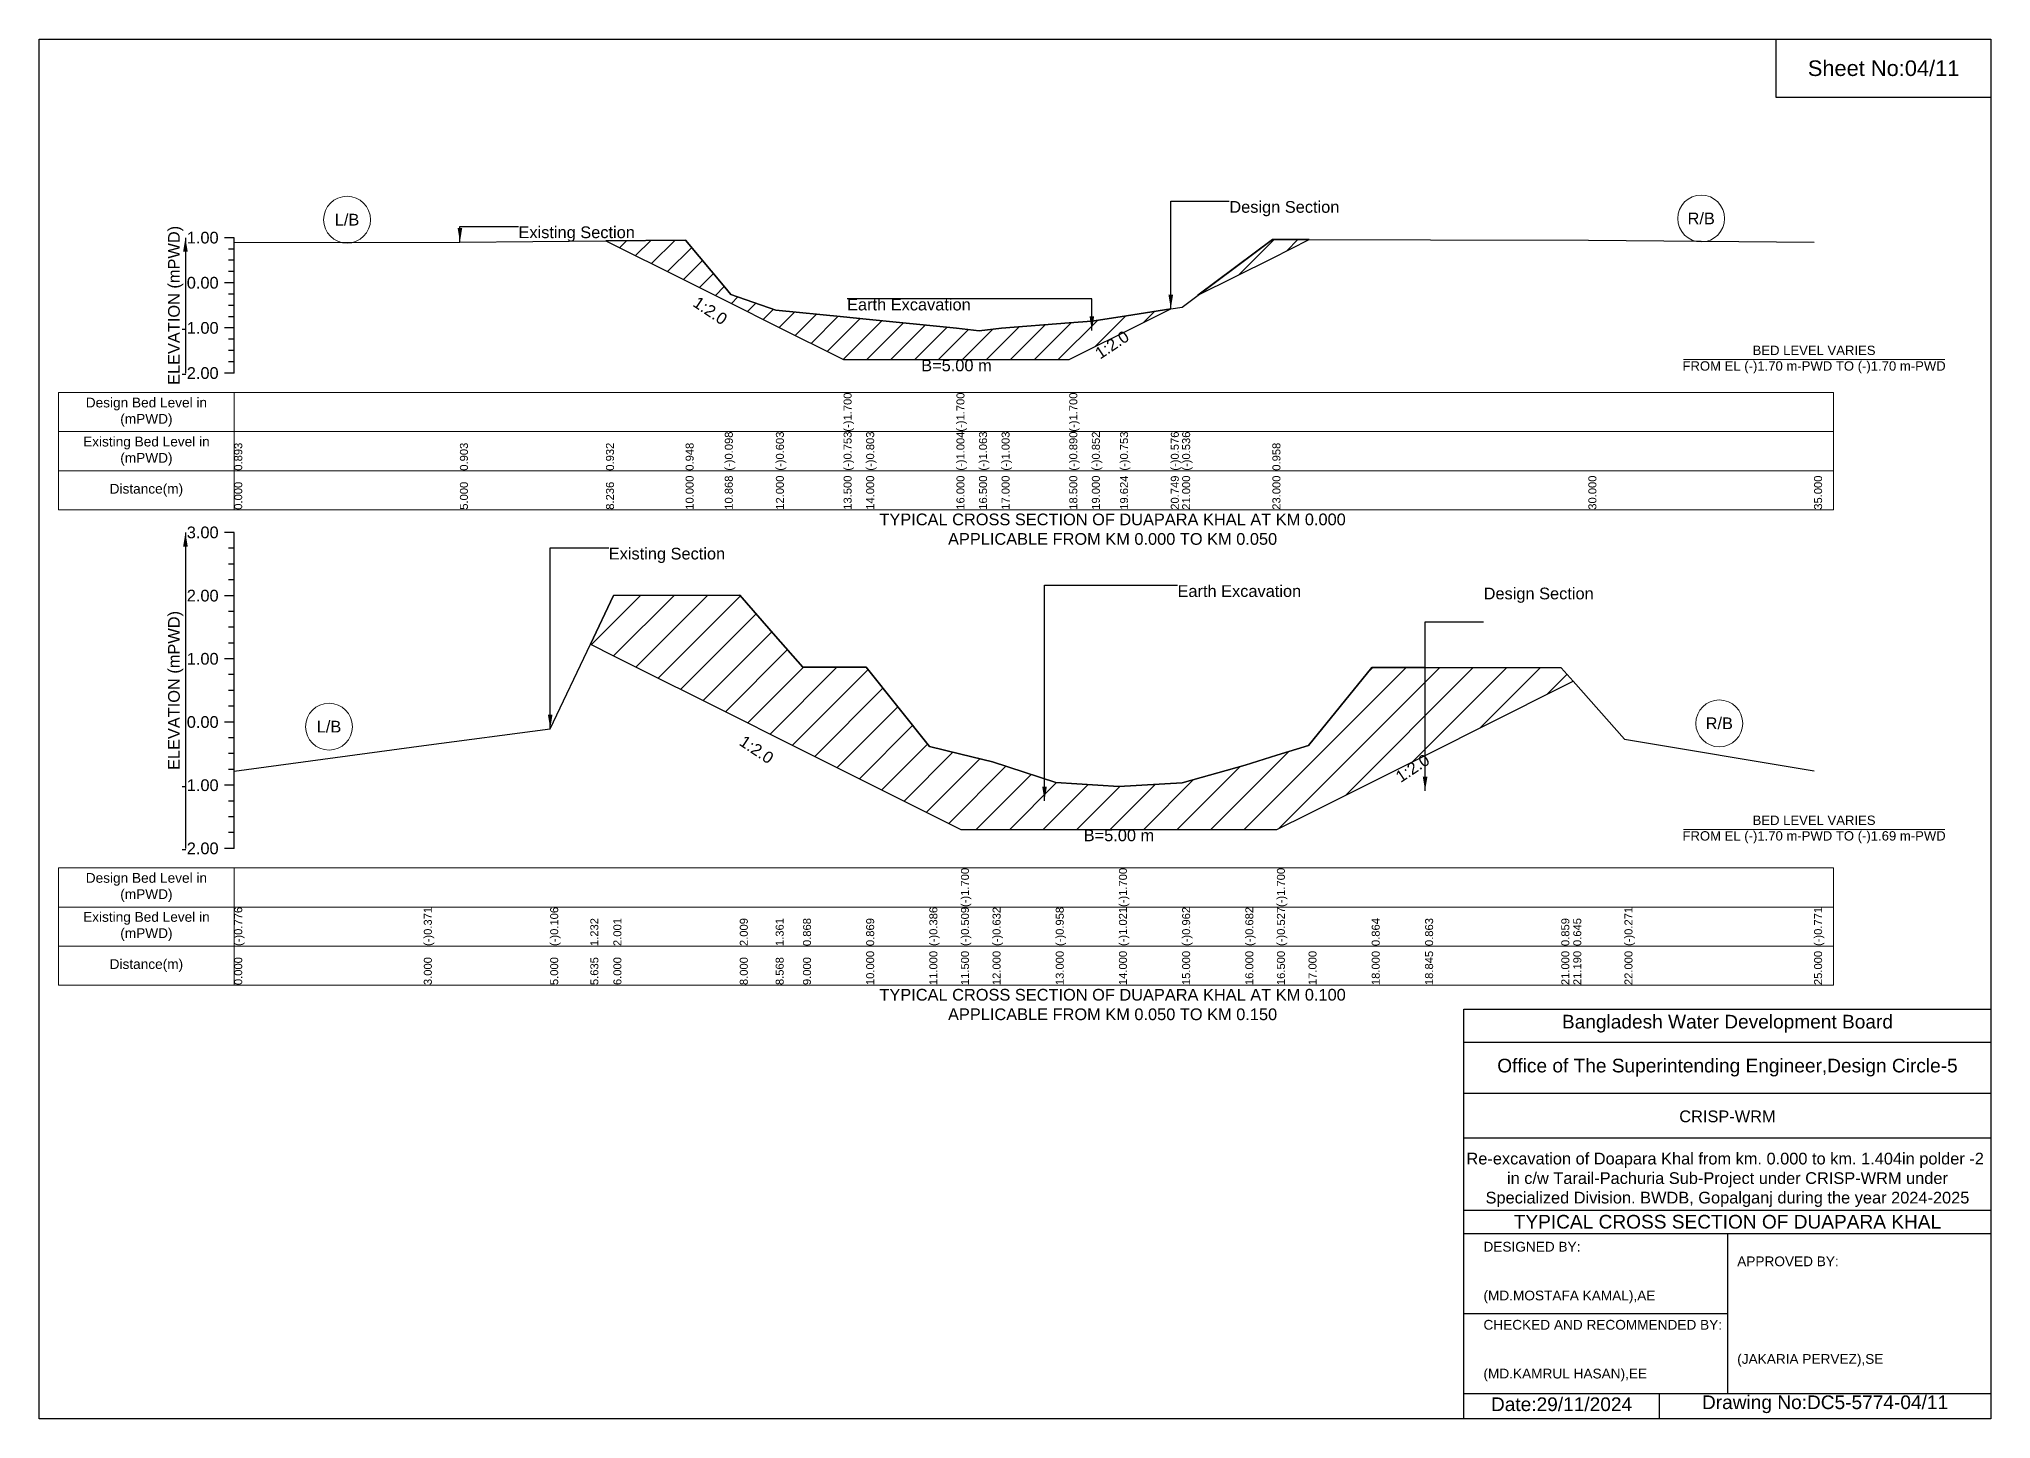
# Model space of a CAD drawing. Header units: inches. Extents: x 91000 to 218000, y -5656 to 7598.
# Drawn here: x 130000 to 138000, y -5656 to 0 of the extents above; entities that cross this region are included whole.
import ezdxf

# ---------------------------------------------------------------- set-up
doc = ezdxf.new("R2010")
doc.units = ezdxf.units.IN
doc.header["$LTSCALE"] = 7
doc.header["$MEASUREMENT"] = 0
for name, color, linetype, lineweight in [('Cross section Data Border', 7, 'Continuous', 9), ('Cross Section Labels', 7, 'Continuous', 9), ('Existing_Bed_Level for Xsection', 7, 'Continuous', 25)]:
    doc.layers.add(name, color=color, linetype=linetype, lineweight=lineweight)
doc.styles.get("Standard").update_dxf_attribs({"font": 'arial.ttf'})
doc.dimstyles.get("Standard").update_dxf_attribs({"dimtxt": 0.18, "dimasz": 0.18, "dimexe": 0.18, "dimexo": 0.0625, "dimgap": 0.09, "dimtad": 0, "dimtih": 1, "dimtoh": 1, "dimdec": 4, "dimzin": 0, "dimdsep": 46, "dimtxsty": 'Standard', "dimcen": 0.09, "dimadec": 0, "dimazin": 0, "dimtfac": 1, "dimtdec": 4, "dimtofl": 0, "dimtmove": 0, "dimatfit": 3, "dimfxl": 1, "dimtolj": 1, "dimtzin": 0, "dimarcsym": 0})

msp = doc.modelspace()

# ---------------------------------------------------------------- hatches: boundary and pattern name
at = {"layer": 'Existing_Bed_Level for Xsection'}
h = msp.add_hatch(dxfattribs=at)
h.set_pattern_fill('ANSI31', color=256, scale=555, style=0)
h.paths.add_polyline_path([(132323.6, -826.9), (132650, -990.1), (132810.6, -1070.4), (132835, -1082.6), (133020, -1175.1), (133297.5, -1313.8), (133390, -1313.8), (133760, -1313.8), (133852.5, -1313.8), (133945, -1313.8), (134222.5, -1313.8), (134315, -1267.6), (134430.5, -1209.9), (134638.5, -1105.9), (134430.5, -1138.7), (134315, -1157), (134222.5, -1163.9), (133945, -1184.9), (133852.5, -1196), (133760, -1185.1), (133390, -1147.9), (133297.5, -1138.7), (133020, -1110.9), (132835, -1046.9), (132810.6, -1017.4), (132650, -824)])
h = msp.add_hatch(dxfattribs=at)
h.set_pattern_fill('ANSI31', color=256, scale=555, style=0)
h.paths.add_polyline_path([(134749.4, -1050.4), (135055, -897.6), (135205.5, -822.3), (135055, -822.1)])
h = msp.add_hatch(dxfattribs=at)
h.set_pattern_fill('ANSI31', color=256, scale=777, style=0)
h.paths.add_polyline_path([(132259.5, -2480.4), (132354, -2527.6), (132872, -2786.6), (133019, -2860.1), (133131, -2916.1), (133390, -3045.6), (133649, -3175.1), (133778.5, -3239.9), (133908, -3239.9), (134167, -3239.9), (134426, -3239.9), (134685, -3239.9), (134944, -3239.9), (135073.5, -3239.9), (135203, -3175.1), (135462, -3045.6), (135680.8, -2936.2), (136239, -2657.1), (136288.1, -2632.6), (136239, -2577.1), (135680.8, -2576.1), (135462, -2575.8), (135203, -2895.7), (135073.5, -2935.9), (134944, -2976.2), (134685, -3048.7), (134426, -3064), (134167, -3047.7), (133908, -2963.2), (133778.5, -2931.4), (133649, -2899.5), (133390, -2574.5), (133131, -2574.7), (133019, -2447), (132872, -2279.2), (132354, -2281.3)])

# ---------------------------------------------------------------- linework, layer by layer
for points in [[(130000, 0), (138000, 0), (138000, -5656), (130000, -5656)], [(137120, 0), (138000, 0), (138000, -240), (137120, -240)]]:
    msp.add_lwpolyline(points, close=True)
for points in [[(135840, -5656), (135840, -3976), (138000, -3976)], [(135840, -4112), (138000, -4112)], [(135840, -4320), (138000, -4320)], [(135840, -4504), (138000, -4504)], [(135840, -4800), (138000, -4800)], [(135840, -4896), (138000, -4896)], [(136920, -4896), (136920, -5552)], [(135840, -5224), (136920, -5224)], [(135840, -5552), (138000, -5552)], [(136640, -5552), (136640, -5656)]]:
    msp.add_lwpolyline(points)
at = {"layer": 'Cross section Data Border'}
for points in [[(130080, -1449.3), (137355, -1449.3), (137355, -1929.3), (130080, -1929.3)], [(130080, -3397.6), (137355, -3397.6), (137355, -3877.6), (130080, -3877.6)]]:
    msp.add_lwpolyline(points, close=True, dxfattribs=at)
for points in [[(130800, -1449.3), (130800, -1929.3)], [(130080, -1609.3), (137355, -1609.3)], [(130080, -1769.3), (137355, -1769.3)], [(130800, -3397.6), (130800, -3877.6)], [(130080, -3557.6), (137355, -3557.6)], [(130080, -3717.6), (137355, -3717.6)]]:
    msp.add_lwpolyline(points, dxfattribs=at)
at = {"layer": 'Cross Section Labels'}
for points in [[(136739.2, -1313.8), (137810.8, -1313.8)], [(136739.2, -3239.9), (137810.8, -3239.9)]]:
    msp.add_lwpolyline(points, dxfattribs=at)
for centre in [(136812.5, -735.6), (131262.5, -740.7), (136886.5, -2805), (131188.5, -2818.6)]:
    msp.add_circle(centre, 96, dxfattribs=at)
at = {"layer": 'Existing_Bed_Level for Xsection'}
for points in [[(130800, -814.3), (130760, -814.3)], [(130800, -860.6), (130776, -860.6)], [(130800, -1369.3), (130800, -1184.3), (130800, -999.3), (130800, -814.3)], [(130800, -834.1), (131725, -832.3), (132323.6, -826.9), (132650, -824), (132810.6, -1017.4), (132835, -1046.9), (133020, -1110.9), (133297.5, -1138.7), (133297.5, -1138.7), (133390, -1147.9), (133760, -1185.1), (133760, -1185.1), (133852.5, -1196), (133945, -1184.9), (134222.5, -1163.9), (134222.5, -1163.9), (134315, -1157), (134430.5, -1138.7), (134638.5, -1105.9), (134685, -1098.5), (135055, -822.1), (136350, -824), (137275, -832.3)], [(130800, -906.8), (130776, -906.8)], [(130800, -953.1), (130776, -953.1)], [(130800, -999.3), (130760, -999.3)], [(130800, -1045.6), (130776, -1045.6)], [(130800, -1091.8), (130776, -1091.8)], [(130800, -1184.3), (130760, -1184.3)], [(130800, -1138.1), (130776, -1138.1)], [(130800, -1230.6), (130776, -1230.6)], [(130800, -1276.8), (130776, -1276.8)], [(130800, -1323.1), (130776, -1323.1)], [(130800, -1369.3), (130760, -1369.3)], [(130800, -2022.6), (130760, -2022.6)], [(130800, -3317.6), (130800, -3058.6), (130800, -2799.6), (130800, -2540.6), (130800, -2281.6), (130800, -2022.6)], [(130800, -2087.3), (130776, -2087.3)], [(130800, -2152.1), (130776, -2152.1)], [(130800, -2216.8), (130776, -2216.8)], [(130800, -2281.6), (130760, -2281.6)], [(130800, -3000.5), (131577, -2895.7), (132095, -2827), (132259.5, -2480.4), (132354, -2281.3), (132872, -2279.2), (133019, -2447), (133131, -2574.7), (133390, -2574.5), (133649, -2899.5), (133778.5, -2931.4), (133778.5, -2931.4), (133908, -2963.2), (134167, -3047.7), (134426, -3064), (134426, -3064), (134685, -3048.7), (134944, -2976.2), (135073.5, -2935.9), (135073.5, -2935.9), (135203, -2895.7), (135462, -2575.8), (135680.8, -2576.1), (136239, -2577.1), (136288.1, -2632.6), (136498, -2869.8), (137275, -2999.2)], [(130800, -2346.3), (130776, -2346.3)], [(130800, -2411.1), (130776, -2411.1)], [(130800, -2475.8), (130776, -2475.8)], [(130800, -2540.6), (130760, -2540.6)], [(130800, -2605.3), (130776, -2605.3)], [(130800, -2670.1), (130776, -2670.1)], [(130800, -2799.6), (130760, -2799.6)], [(130800, -2734.8), (130776, -2734.8)], [(130800, -2864.3), (130776, -2864.3)], [(130800, -2929.1), (130776, -2929.1)], [(130800, -2993.8), (130776, -2993.8)], [(130800, -3058.6), (130760, -3058.6)], [(130800, -3123.3), (130776, -3123.3)], [(130800, -3188.1), (130776, -3188.1)], [(130800, -3252.8), (130776, -3252.8)], [(130800, -3317.6), (130760, -3317.6)]]:
    msp.add_lwpolyline(points, dxfattribs=at)
for points in [[(132323.6, -826.9), (132650, -990.1), (132810.6, -1070.4), (132835, -1082.6), (133020, -1175.1), (133297.5, -1313.8), (133297.5, -1313.8), (133390, -1313.8), (133760, -1313.8), (133760, -1313.8), (133852.5, -1313.8), (133945, -1313.8), (134222.5, -1313.8), (134222.5, -1313.8), (134315, -1267.6), (134430.5, -1209.9), (134638.5, -1105.9), (134430.5, -1138.7), (134315, -1157), (134222.5, -1163.9), (134222.5, -1163.9), (133945, -1184.9), (133852.5, -1196), (133760, -1185.1), (133760, -1185.1), (133390, -1147.9), (133297.5, -1138.7), (133297.5, -1138.7), (133020, -1110.9), (132835, -1046.9), (132810.6, -1017.4), (132650, -824)], [(134749.4, -1050.4), (135055, -897.6), (135205.5, -822.3), (135055, -822.1)], [(132259.5, -2480.4), (132259.5, -2480.4), (132354, -2527.6), (132872, -2786.6), (133019, -2860.1), (133131, -2916.1), (133390, -3045.6), (133649, -3175.1), (133778.5, -3239.9), (133778.5, -3239.9), (133908, -3239.9), (134167, -3239.9), (134426, -3239.9), (134426, -3239.9), (134685, -3239.9), (134944, -3239.9), (135073.5, -3239.9), (135073.5, -3239.9), (135203, -3175.1), (135462, -3045.6), (135680.8, -2936.2), (136239, -2657.1), (136288.1, -2632.6), (136239, -2577.1), (135680.8, -2576.1), (135462, -2575.8), (135203, -2895.7), (135073.5, -2935.9), (135073.5, -2935.9), (134944, -2976.2), (134685, -3048.7), (134426, -3064), (134426, -3064), (134167, -3047.7), (133908, -2963.2), (133778.5, -2931.4), (133778.5, -2931.4), (133649, -2899.5), (133390, -2574.5), (133131, -2574.7), (133019, -2447), (132872, -2279.2), (132354, -2281.3), (132259.5, -2480.4)]]:
    msp.add_lwpolyline(points, close=True, dxfattribs=at)

# ---------------------------------------------------------------- texts
at = {"attachment_point": 5}
for s, insert, char_height in [('Sheet No:04/11', (137560, -120), 64), ('Bangladesh Water Development Board', (136920, -4036), 56), ('Office of The Superintending Engineer,Design Circle-5', (136920, -4216), 56)]:
    msp.add_mtext(s, dxfattribs=dict(at, insert=insert, char_height=char_height))
for s, insert, char_height, width, attachment_point in [('CRISP-WRM', (136920, -4416), 48, 2240, 5), ('Re-excavation of Doapara Khal from km. 0.000 to km. 1.404in polder -2  in c/w Tarail-Pachuria Sub-Project under CRISP-WRM under Specialized Division. BWDB, Gopalganj during the year 2024-2025', (136920, -4676), 48, 2160, 5), ('TYPICAL CROSS SECTION OF DUAPARA KHAL', (136920, -4848), 56, 2240, 5), ('DESIGNED BY:^J^J^J(MD.MOSTAFA KAMAL),AE', (135920, -5056), 40, 1120, 4), ('APPROVED BY:^J^J^J^J^J^J(JAKARIA PERVEZ),SE', (136960, -5216), 40, 1120, 4), ('CHECKED AND RECOMMENDED BY:^J^J^J(MD.KAMRUL HASAN),EE', (135920, -5376), 40, 1120, 4), ('Date:29/11/2024', (136240, -5596), 56, 1120, 5), ('Drawing No:DC5-5774-04/11', (137320, -5596), 56, 1760, 5)]:
    msp.add_mtext(s, dxfattribs=dict(insert=insert, char_height=char_height, width=width, attachment_point=attachment_point))
at = {"layer": 'Cross section Data Border', "char_height": 40, "width": 640, "attachment_point": 5}
for s, insert in [('Design Bed Level in (mPWD)', (130440, -1529.3)), ('Existing Bed Level in (mPWD)', (130440, -1689.3)), ('Distance(m)', (130440, -1849.3)), ('Design Bed Level in (mPWD)', (130440, -3477.6)), ('Existing Bed Level in (mPWD)', (130440, -3637.6)), ('Distance(m)', (130440, -3797.6))]:
    msp.add_mtext(s, dxfattribs=dict(at, insert=insert))
at = {"layer": 'Cross Section Labels'}
for s, insert, char_height, attachment_point in [('L/B', (131262.5, -740.7), 48, 5), ('Design Section', (134878.5, -664.1), 48, 1), ('R/B', (136812.5, -735.6), 48, 5), ('Existing Section', (131965, -768.1), 48, 1), ('Earth Excavation', (133311.7, -1064.3), 48, 1), ('BED LEVEL VARIES ^JFROM EL (-)1.70 m-PWD TO (-)1.70 m-PWD', (137275, -1313.8), 38.4, 5), ('B=5.00 m', (133760, -1313.8), 48, 2), ('TYPICAL CROSS SECTION OF DUAPARA KHAL AT KM 0.000^JAPPLICABLE FROM KM 0.000 TO KM 0.050', (134400, -2009.3), 48, 5), ('Existing Section', (132335, -2085.2), 48, 1), ('Earth Excavation', (134666, -2238.6), 48, 1), ('Design Section', (135920.8, -2248.6), 48, 1), ('L/B', (131188.5, -2818.6), 48, 5), ('R/B', (136886.5, -2805), 48, 5), ('BED LEVEL VARIES ^JFROM EL (-)1.70 m-PWD TO (-)1.69 m-PWD', (137275, -3239.9), 38.4, 5), ('B=5.00 m', (134426, -3239.9), 48, 2), ('TYPICAL CROSS SECTION OF DUAPARA KHAL AT KM 0.100^JAPPLICABLE FROM KM 0.050 TO KM 0.150', (134400, -3957.6), 48, 5)]:
    msp.add_mtext(s, dxfattribs=dict(at, insert=insert, char_height=char_height, attachment_point=attachment_point))
at = {"layer": 'Cross Section Labels', "char_height": 48, "attachment_point": 2}
for insert, rotation in [((132764.3, -1093.5), 326.30993), ((134384.2, -1233), 33.69007), ((132954.3, -2892.5), 326.30993), ((135616, -2968.6), 33.69007)]:
    msp.add_mtext('1:2.0', dxfattribs=dict(at, insert=insert, rotation=rotation))
at = {"layer": 'Existing_Bed_Level for Xsection', "rotation": 90}
for s, insert, char_height, attachment_point in [('ELEVATION (mPWD)', (130560, -1091.8), 48, 5), ('(-)1.700', (133297.5, -1609.3), 32.8, 1), ('(-)1.700', (133760, -1609.3), 32.8, 1), ('(-)1.700', (134222.5, -1609.3), 32.8, 1), ('0.893', (130800, -1769.3), 32.8, 1), ('0.903', (131725, -1769.3), 32.8, 1), ('0.932', (132323.6, -1769.3), 32.8, 1), ('0.948', (132650, -1769.3), 32.8, 1), ('(-)0.098', (132810.6, -1769.3), 32.8, 1), ('(-)0.603', (133020, -1769.3), 32.8, 1), ('(-)0.753', (133297.5, -1769.3), 32.8, 1), ('(-)0.803', (133390, -1769.3), 32.8, 1), ('(-)1.004', (133760, -1769.3), 32.8, 1), ('(-)1.063', (133852.5, -1769.3), 32.8, 1), ('(-)1.003', (133945, -1769.3), 32.8, 1), ('(-)0.890', (134222.5, -1769.3), 32.8, 1), ('(-)0.852', (134315, -1769.3), 32.8, 1), ('(-)0.753', (134430.5, -1769.3), 32.8, 1), ('(-)0.576', (134638.5, -1769.3), 32.8, 1), ('(-)0.536', (134685, -1769.3), 32.8, 1), ('0.958', (135055, -1769.3), 32.8, 1), ('0.000', (130800, -1929.3), 32.8, 1), ('5.000', (131725, -1929.3), 32.8, 1), ('8.236', (132323.6, -1929.3), 32.8, 1), ('10.000', (132650, -1929.3), 32.8, 1), ('10.868', (132810.6, -1929.3), 32.8, 1), ('12.000', (133020, -1929.3), 32.8, 1), ('13.500', (133297.5, -1929.3), 32.8, 1), ('14.000', (133390, -1929.3), 32.8, 1), ('16.000', (133760, -1929.3), 32.8, 1), ('16.500', (133852.5, -1929.3), 32.8, 1), ('17.000', (133945, -1929.3), 32.8, 1), ('18.500', (134222.5, -1929.3), 32.8, 1), ('19.000', (134315, -1929.3), 32.8, 1), ('19.624', (134430.5, -1929.3), 32.8, 1), ('20.749', (134638.5, -1929.3), 32.8, 1), ('21.000', (134685, -1929.3), 32.8, 1), ('23.000', (135055, -1929.3), 32.8, 1), ('30.000', (136350, -1929.3), 32.8, 1), ('35.000', (137275, -1929.3), 32.8, 1), ('ELEVATION (mPWD)', (130560, -2670.1), 48, 5), ('(-)1.700', (133778.5, -3557.6), 32.8, 1), ('(-)1.700', (134426, -3557.6), 32.8, 1), ('(-)1.700', (135073.5, -3557.6), 32.8, 1), ('(-)0.776', (130800, -3717.6), 32.8, 1), ('(-)0.371', (131577, -3717.6), 32.8, 1), ('(-)0.106', (132095, -3717.6), 32.8, 1), ('(-)0.386', (133649, -3717.6), 32.8, 1), ('(-)0.509', (133778.5, -3717.6), 32.8, 1), ('(-)0.632', (133908, -3717.6), 32.8, 1), ('(-)0.958', (134167, -3717.6), 32.8, 1), ('(-)1.021', (134426, -3717.6), 32.8, 1), ('(-)0.962', (134685, -3717.6), 32.8, 1), ('(-)0.682', (134944, -3717.6), 32.8, 1), ('(-)0.527', (135073.5, -3717.6), 32.8, 1), ('(-)0.271', (136498, -3717.6), 32.8, 1), ('(-)0.771', (137275, -3717.6), 32.8, 1), ('1.232', (132259.5, -3717.6), 32.8, 1), ('2.001', (132354, -3717.6), 32.8, 1), ('2.009', (132872, -3717.6), 32.8, 1), ('1.361', (133019, -3717.6), 32.8, 1), ('0.868', (133131, -3717.6), 32.8, 1), ('0.869', (133390, -3717.6), 32.8, 1), ('0.864', (135462, -3717.6), 32.8, 1), ('0.863', (135680.8, -3717.6), 32.8, 1), ('0.859', (136239, -3717.6), 32.8, 1), ('0.645', (136288.1, -3717.6), 32.8, 1), ('10.000', (133390, -3877.6), 32.8, 1), ('11.000', (133649, -3877.6), 32.8, 1), ('11.500', (133778.5, -3877.6), 32.8, 1), ('12.000', (133908, -3877.6), 32.8, 1), ('13.000', (134167, -3877.6), 32.8, 1), ('14.000', (134426, -3877.6), 32.8, 1), ('15.000', (134685, -3877.6), 32.8, 1), ('16.000', (134944, -3877.6), 32.8, 1), ('16.500', (135073.5, -3877.6), 32.8, 1), ('17.000', (135203, -3877.6), 32.8, 1), ('18.000', (135462, -3877.6), 32.8, 1), ('18.845', (135680.8, -3877.6), 32.8, 1), ('21.000', (136239, -3877.6), 32.8, 1), ('21.190', (136288.1, -3877.6), 32.8, 1), ('22.000', (136498, -3877.6), 32.8, 1), ('25.000', (137275, -3877.6), 32.8, 1), ('0.000', (130800, -3877.6), 32.8, 1), ('3.000', (131577, -3877.6), 32.8, 1), ('5.000', (132095, -3877.6), 32.8, 1), ('5.635', (132259.5, -3877.6), 32.8, 1), ('6.000', (132354, -3877.6), 32.8, 1), ('8.000', (132872, -3877.6), 32.8, 1), ('8.568', (133019, -3877.6), 32.8, 1), ('9.000', (133131, -3877.6), 32.8, 1)]:
    msp.add_mtext(s, dxfattribs=dict(at, insert=insert, char_height=char_height, attachment_point=attachment_point))
at = {"layer": 'Existing_Bed_Level for Xsection', "char_height": 48, "attachment_point": 6}
for s, insert in [('1.00', (130736, -814.3)), ('0.00', (130736, -999.3)), ('-1.00', (130736, -1184.3)), ('-2.00', (130736, -1369.3)), ('3.00', (130736, -2022.6)), ('2.00', (130736, -2281.6)), ('1.00', (130736, -2540.6)), ('0.00', (130736, -2799.6)), ('-1.00', (130736, -3058.6)), ('-2.00', (130736, -3317.6))]:
    msp.add_mtext(s, dxfattribs=dict(at, insert=insert))

# ---------------------------------------------------------------- leaders
at = {"layer": 'Cross Section Labels', "annotation_type": 0, "has_hookline": 1}
for points, hookline_direction, text_width in [([(134638.5, -1105.9), (134638.5, -664.1), (134878.4, -664.1)], 0, 441.2), ([(131725, -832.3), (131725, -768.1), (131964.9, -768.1)], 0, 467.2), ([(134315, -1194.5), (134315, -1064.3), (133311.8, -1064.3)], 1, 497), ([(132095, -2827), (132095, -2085.2), (132334.9, -2085.2)], 0, 467.2), ([(134121, -3121.9), (134121, -2238.6), (134665.9, -2238.6)], 0, 497), ([(135680.8, -3081.1), (135680.8, -2388.9), (135920.7, -2388.9)], 0, 441.2)]:
    msp.add_leader(points, dimstyle='Standard', override={"dimasz": 57.6}, dxfattribs=dict(at, hookline_direction=hookline_direction, text_width=text_width))
at = {"layer": 'Existing_Bed_Level for Xsection'}
for points in [[(130600, -814.3), (130600, -1369.3)], [(130600, -2022.6), (130600, -3317.6)]]:
    msp.add_leader(points, dimstyle='Standard', override={"dimasz": 57.6}, dxfattribs=at)

doc.saveas('drawing.dxf')
